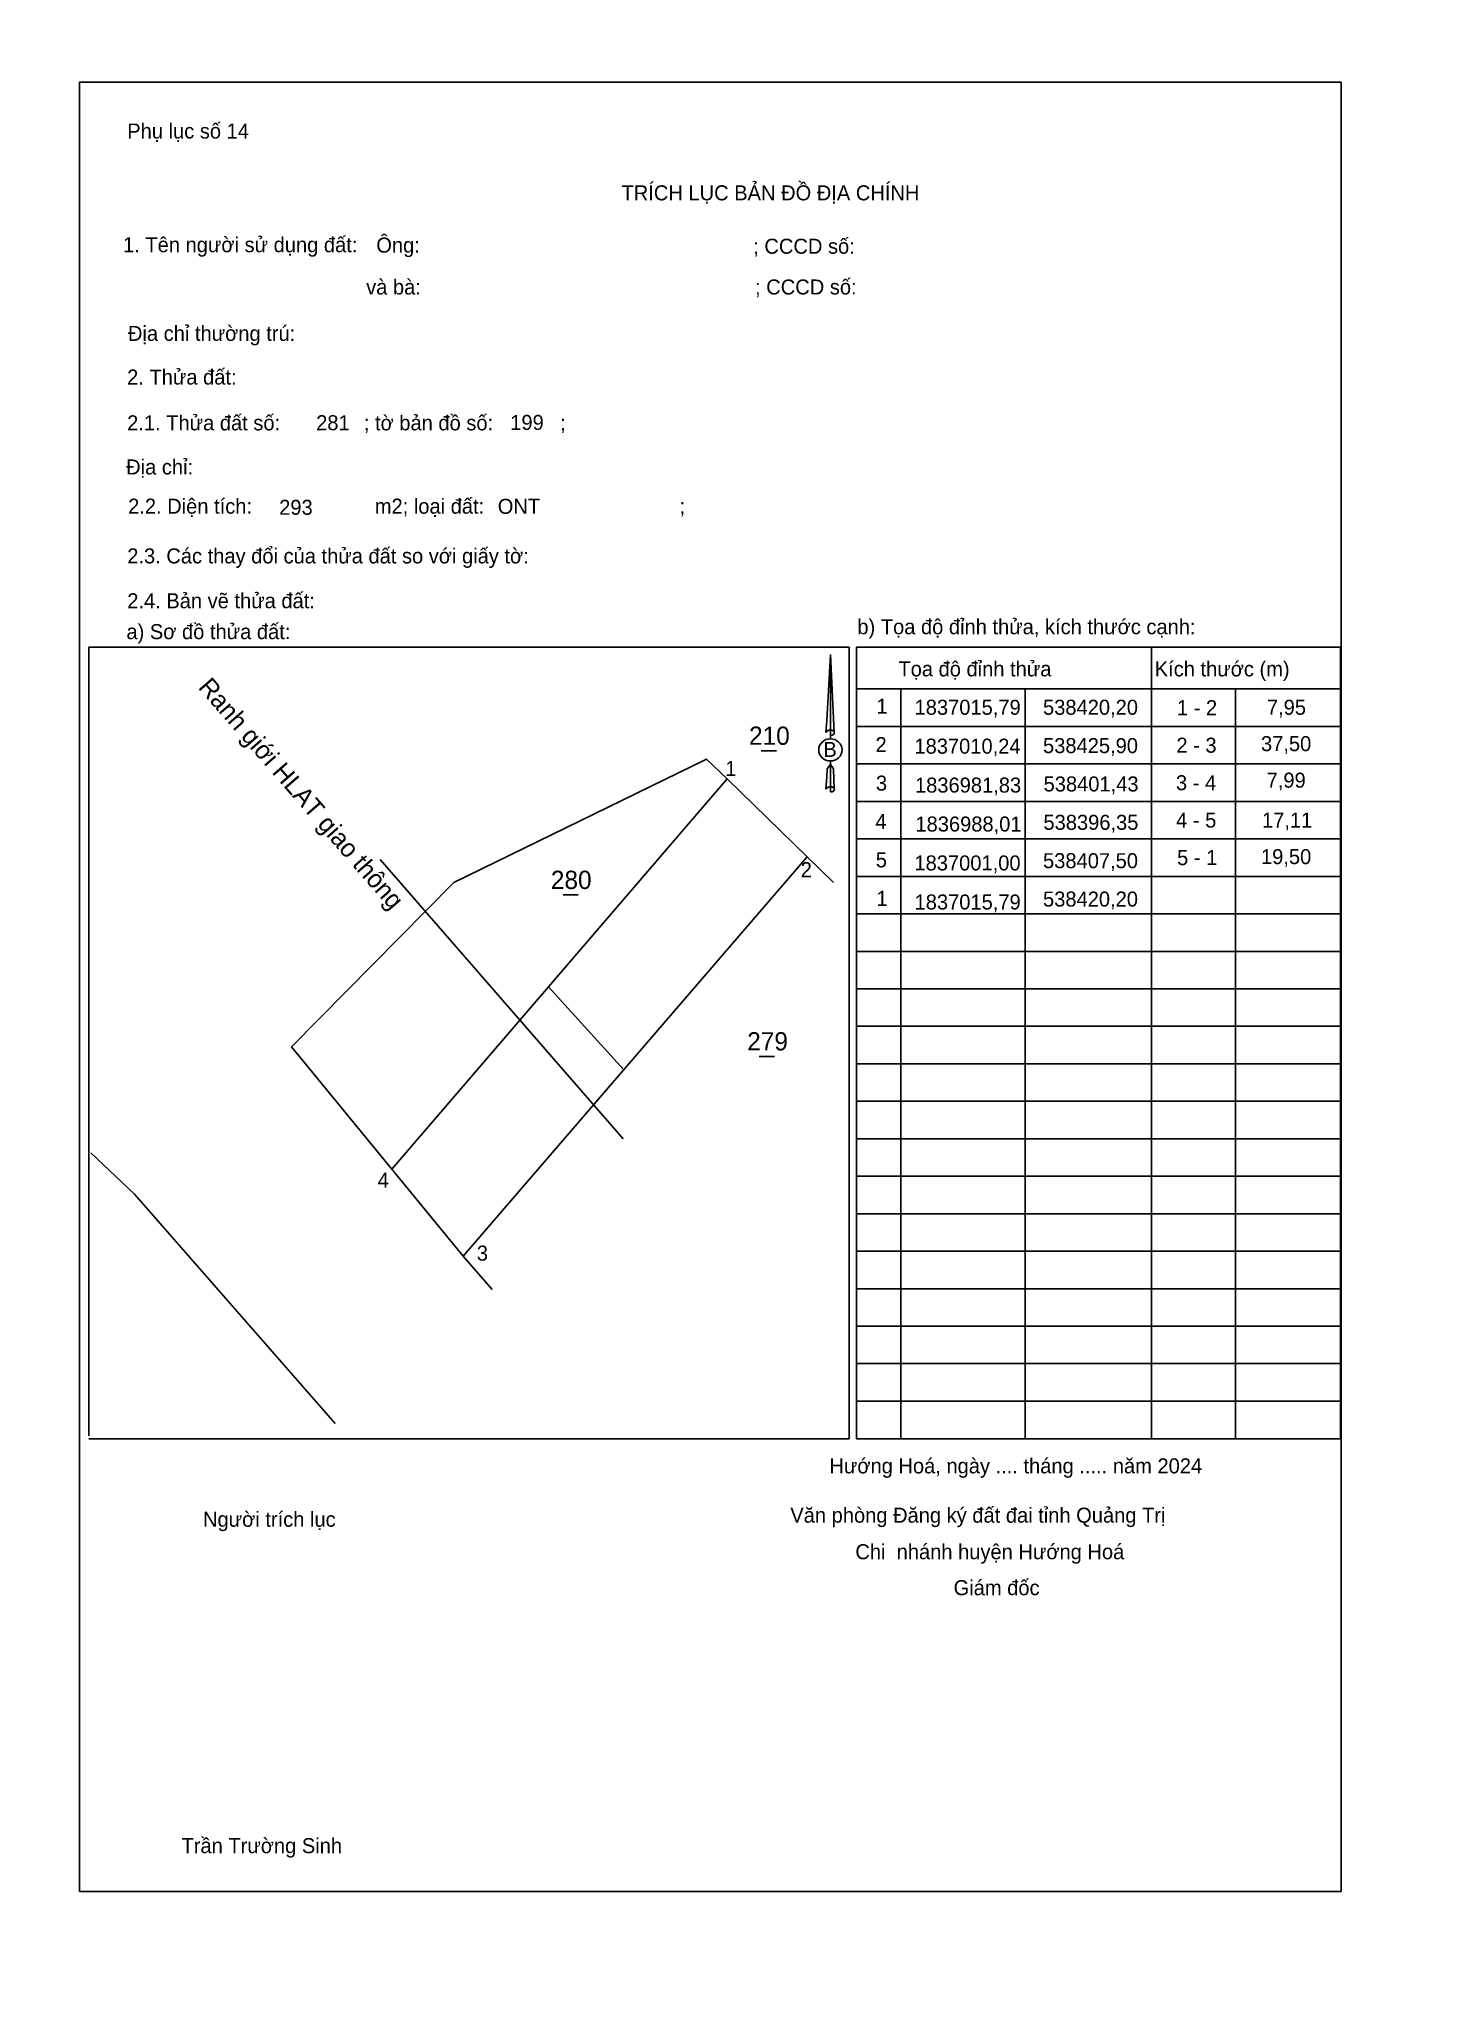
# Model space of a CAD drawing. Extents: x 538371 to 538471, y 1836930 to 1837068.
import ezdxf

# ---------------------------------------------------------------- set-up
doc = ezdxf.new("R2010")
doc.units = 0
for name, color, linetype in [('hsktNoiDung', 7, 'Continuous'), ('hsktTemplate', 7, 'Continuous'), ('Level 10', 7, 'Continuous'), ('Level 16', 7, 'Continuous'), ('Level 29', 7, 'Continuous'), ('Level 36', 7, 'Continuous'), ('Level 50', 7, 'Continuous'), ('Level 9', 7, 'Continuous')]:
    doc.layers.add(name, color=color, linetype=linetype)

msp = doc.modelspace()

# ---------------------------------------------------------------- linework, layer by layer
at = {"layer": 'hsktTemplate'}
for p, q in [((538371.23, 1837068.47), (538371.23, 1837068.47)), ((538374.11, 1837065.39), (538463.9, 1837065.39)), ((538374.11, 1836936.62), (538374.11, 1837065.39)), ((538463.9, 1837065.39), (538463.9, 1836936.62)), ((538374.79, 1837025.18), (538428.89, 1837025.18)), ((538374.79, 1836969.04), (538374.79, 1837025.18)), ((538427.55, 1837024.66), (538427.29, 1837019.96)), ((538427.55, 1837024.66), (538427.83, 1837019.09)), ((538427.55, 1837024.66), (538427.83, 1837019.09)), ((538427.55, 1837019.27), (538427.55, 1837024.66)), ((538427.55, 1837024.66), (538427.83, 1837019.09)), ((538428.89, 1837025.18), (538428.89, 1836968.84)), ((538429.4, 1837025.18), (538429.4, 1836968.84)), ((538429.4, 1837025.18), (538450.41, 1837025.18)), ((538450.41, 1836968.84), (538450.41, 1837025.18)), ((538450.41, 1837025.18), (538463.85, 1837025.18)), ((538463.85, 1837025.18), (538463.85, 1836968.84)), ((538429.47, 1837022.2), (538463.85, 1837022.2)), ((538432.57, 1837022.2), (538432.57, 1836968.84)), ((538441.4, 1837022.2), (538441.4, 1836968.84)), ((538456.38, 1837022.2), (538456.38, 1836968.84)), ((538427.29, 1837019.96), (538427.23, 1837019.09)), ((538427.55, 1837019.27), (538427.55, 1837019.07)), ((538427.55, 1837019.07), (538427.55, 1837018.91)), ((538427.55, 1837018.91), (538427.55, 1837018.69)), ((538427.55, 1837018.91), (538427.55, 1837018.69)), ((538427.55, 1837018.91), (538427.55, 1837018.69)), ((538427.83, 1837019.09), (538427.83, 1837019.09)), ((538429.4, 1837019.53), (538463.85, 1837019.53)), ((538427.55, 1837016.82), (538427.55, 1837017.07)), ((538427.55, 1837016.82), (538427.55, 1837017.07)), ((538427.55, 1837016.82), (538427.55, 1837017.07)), ((538427.29, 1837015.94), (538427.23, 1837015.06)), ((538427.31, 1837016.51), (538427.29, 1837015.94)), ((538427.55, 1837016.82), (538427.31, 1837016.51)), ((538427.55, 1837016.82), (538427.77, 1837016.51)), ((538427.55, 1837016.82), (538427.77, 1837016.51)), ((538427.55, 1837016.82), (538427.77, 1837016.51)), ((538427.55, 1837015.25), (538427.55, 1837016.82)), ((538427.77, 1837016.51), (538427.83, 1837015.06)), ((538427.77, 1837016.51), (538427.83, 1837015.06)), ((538427.77, 1837016.51), (538427.83, 1837015.06)), ((538429.4, 1837016.86), (538463.85, 1837016.86)), ((538427.55, 1837015.25), (538427.55, 1837015.03)), ((538427.55, 1837015.03), (538427.55, 1837014.87)), ((538427.83, 1837015.06), (538427.83, 1837015.06)), ((538429.4, 1837014.19), (538463.85, 1837014.19)), ((538429.4, 1837011.53), (538463.85, 1837011.53)), ((538429.4, 1837008.86), (538463.85, 1837008.86)), ((538429.4, 1837006.19), (538463.85, 1837006.19)), ((538429.4, 1837003.52), (538463.85, 1837003.52)), ((538429.4, 1837000.85), (538463.85, 1837000.85)), ((538429.4, 1836998.19), (538463.85, 1836998.19)), ((538429.4, 1836995.52), (538463.85, 1836995.52)), ((538429.4, 1836992.85), (538463.85, 1836992.85)), ((538429.4, 1836990.18), (538463.85, 1836990.18)), ((538429.4, 1836987.52), (538463.85, 1836987.52)), ((538429.4, 1836984.85), (538463.85, 1836984.85)), ((538429.4, 1836982.18), (538463.85, 1836982.18)), ((538429.4, 1836979.51), (538463.85, 1836979.51)), ((538429.4, 1836976.84), (538463.85, 1836976.84)), ((538429.4, 1836974.18), (538463.85, 1836974.18)), ((538429.4, 1836971.51), (538463.85, 1836971.51)), ((538428.89, 1836968.84), (538374.79, 1836968.84)), ((538450.41, 1836968.84), (538429.4, 1836968.84)), ((538450.41, 1836968.84), (538463.85, 1836968.84)), ((538463.9, 1836936.62), (538374.11, 1836936.62)), ((538470.8, 1836930.3), (538470.8, 1836930.3))]:
    msp.add_line(p, q, dxfattribs=at)
msp.add_ellipse((538427.55, 1837017.86), major_axis=(0.829, 0), ratio=0.952727, dxfattribs=at)
for centre, start_param, end_param in [((538427.55, 1837019.08), 1.570796, 3.074452), ((538427.55, 1837019.08), 0.067141, 1.570796), ((538427.55, 1837019.08), 4.712389, 6.283185), ((538427.55, 1837015.05), 2.491069, 3.074278), ((538427.55, 1837015.05), 1.570796, 2.491069), ((538427.55, 1837015.05), 0.067141, 1.570796), ((538427.55, 1837015.05), 4.712389, 6.283185)]:
    msp.add_ellipse(centre, major_axis=(0.304, 0), ratio=0.614131, start_param=start_param, end_param=end_param, dxfattribs=at)
at = {"layer": 'Level 10'}
for p, q in [((538407.5, 1837001), (538420.2, 1837015.79)), ((538420.2, 1837015.79), (538425.9, 1837010.24)), ((538401.43, 1836981.83), (538425.9, 1837010.24)), ((538396.35, 1836988.01), (538407.5, 1837001)), ((538389.21, 1836996.72), (538396.35, 1836988.01)), ((538396.35, 1836988.01), (538401.43, 1836981.83))]:
    msp.add_line(p, q, dxfattribs=at)
msp.add_lwpolyline([(538389.21, 1836996.72), (538400.76, 1837008.43), (538418.73, 1837017.21), (538420.2, 1837015.79)], dxfattribs=at)
at = {"layer": 'Level 16'}
for p, q in [((538425.9, 1837010.24), (538427.78, 1837008.42)), ((538401.43, 1836981.83), (538403.49, 1836979.45))]:
    msp.add_line(p, q, dxfattribs=at)
msp.add_lwpolyline([(538374.93, 1836989.18), (538378.03, 1836986.23), (538392.32, 1836969.91)], dxfattribs=at)
at = {"layer": 'Level 29'}
msp.add_line((538407.5, 1837001), (538412.85, 1836995.09), dxfattribs=at)
at = {"layer": 'Level 50'}
msp.add_line((538395.51, 1837010.05), (538412.81, 1836990.17), dxfattribs=at)
at = {"layer": 'Level 9'}
for p, q in [((538422.63, 1837017.8), (538423.71, 1837017.8)), ((538408.53, 1837007.54), (538409.61, 1837007.54)), ((538422.49, 1836996.05), (538423.57, 1836996.05))]:
    msp.add_line(p, q, dxfattribs=at)

# ---------------------------------------------------------------- texts
at = {"layer": 'hsktNoiDung'}
for s, height, p in [('281', 1.069, (538390.96, 1837040.61)), ('199', 1.069, (538404.77, 1837040.63)), ('293', 1.069, (538388.33, 1837034.59)), ('ONT', 1.069, (538403.88, 1837034.66)), ('1', 1.07, (538430.82, 1837020.43)), ('1837015,79', 1.069, (538433.54, 1837020.36)), ('538420,20', 1.069, (538442.68, 1837020.36)), ('7,95', 1.069, (538458.61, 1837020.36)), ('2', 1.07, (538430.76, 1837017.7)), ('1837010,24', 1.069, (538433.53, 1837017.59)), ('538425,90', 1.069, (538442.68, 1837017.63)), ('37,50', 1.069, (538458.19, 1837017.77)), ('1', 1.07, (538420.07, 1837016)), ('3', 1.07, (538430.79, 1837014.96)), ('1836981,83', 1.069, (538433.57, 1837014.82)), ('538401,43', 1.069, (538442.72, 1837014.9)), ('7,99', 1.069, (538458.59, 1837015.17)), ('4', 1.07, (538430.75, 1837012.23)), ('1836988,01', 1.069, (538433.6, 1837012.05)), ('538396,35', 1.069, (538442.71, 1837012.17)), ('17,11', 1.069, (538458.26, 1837012.33)), ('5', 1.07, (538430.78, 1837009.5)), ('1837001,00', 1.069, (538433.53, 1837009.28)), ('538407,50', 1.069, (538442.68, 1837009.44)), ('19,50', 1.069, (538458.19, 1837009.73)), ('2', 1.07, (538425.44, 1837008.8)), ('1', 1.07, (538430.82, 1837006.76)), ('1837015,79', 1.069, (538433.54, 1837006.5)), ('538420,20', 1.069, (538442.68, 1837006.71)), ('4', 1.07, (538395.34, 1836986.71)), ('3', 1.07, (538402.39, 1836981.51))]:
    msp.add_text(s, height=height, dxfattribs=at).set_placement(p)
at = {"layer": 'hsktTemplate'}
for s, height, p in [('Phụ lục số 14', 1.0687, (538377.52, 1837061.37)), (' TRÍCH LỤC BẢN ĐỒ ĐỊA CHÍNH', 1.0687, (538412.29, 1837056.97)), ('1. Tên người sử dụng đất:', 1.0687, (538377.22, 1837053.28)), ('Ông:', 1.069, (538395.24, 1837053.25)), ('; CCCD số:', 1.069, (538422.06, 1837053.17)), ('và bà:', 1.069, (538394.52, 1837050.27)), ('; CCCD số:', 1.069, (538422.19, 1837050.27)), ('Địa chỉ thường trú:', 1.0687, (538377.57, 1837046.97)), ('2. Thửa đất:', 1.0687, (538377.51, 1837043.86)), ('2.1. Thửa đất số:               ; tờ bản đồ số:            ;', 1.0687, (538377.51, 1837040.6)), ('Địa chỉ:', 1.069, (538377.44, 1837037.46)), ('2.2. Diện tích:                      m2; loại đất:                                   ;', 1.0687, (538377.58, 1837034.67)), ('2.3. Các thay đổi của thửa đất so với giấy tờ:', 1.0687, (538377.52, 1837031.13)), ('2.4. Bản vẽ thửa đất:', 1.0687, (538377.52, 1837027.94)), ('a) Sơ đồ thửa đất:', 1.0687, (538377.46, 1837025.74)), ('b) Tọa độ đỉnh thửa, kích thước cạnh:', 1.0687, (538429.47, 1837026.09)), ('Tọa độ đỉnh thửa', 1.0687, (538432.39, 1837023.09)), ('Kích thước (m)', 1.0687, (538450.63, 1837023.09)), ('1 - 2', 1.069, (538452.21, 1837020.33)), ('B', 1.07, (538427.05, 1837017.36)), ('2 - 3', 1.069, (538452.17, 1837017.66)), ('3 - 4', 1.069, (538452.14, 1837014.99)), ('4 - 5', 1.069, (538452.15, 1837012.33)), ('5 - 1', 1.069, (538452.22, 1837009.66)), ('Hướng Hoá, ngày .... tháng ..... năm 2024', 1.0687, (538427.48, 1836966.37)), ('Người trích lục', 1.0687, (538382.91, 1836962.57)), ('Văn phòng Đăng ký đất đai tỉnh Quảng Trị', 1.0687, (538424.7, 1836962.86)), (' Chi  nhánh huyện Hướng Hoá', 1.0687, (538428.93, 1836960.26)), (' Giám đốc', 1.069, (538435.92, 1836957.7)), ('Trần Trường Sinh', 1.0687, (538381.38, 1836939.34))]:
    msp.add_text(s, height=height, dxfattribs=at).set_placement(p)
at = {"layer": 'Level 36'}
for s, p in [('210', (538421.76, 1837018.22)), ('280', (538407.66, 1837007.96)), ('279', (538421.63, 1836996.47))]:
    msp.add_text(s, height=1.3, dxfattribs=at).set_placement(p)
at = {"layer": 'Level 50'}
msp.add_text('Ranh giới HLAT giao thông', height=1.3, rotation=311.0206, dxfattribs=at).set_placement((538382.51, 1837022.28))

doc.saveas('drawing.dxf')
